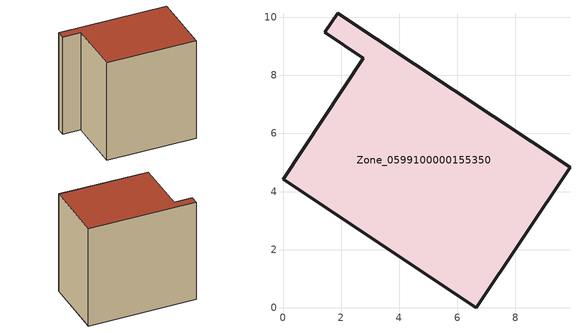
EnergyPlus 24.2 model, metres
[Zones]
Zone_0599100000155350
 floor ground (C_G): 2.77,8.59 1.44,9.48 1.88,10.14 9.88,4.83 6.65,0 0,4.43 z0
 wall outside (C_F): 9.88,4.83 1.88,10.14 1.44,9.48 2.77,8.59 0,4.43 6.65,0 9.88,4.83 z0:9.3
 roof outside (C_R): 6.65,0 9.88,4.83 1.88,10.14 1.44,9.48 2.77,8.59 0,4.43 z9.3
[BUILDING]
Pand.0599100000155350: North Axis=0; Terrain=City; Loads Convergence Tolerance Value=0.04; Temperature Convergence Tolerance Value=0.4; Solar Distribution=FullExterior; Maximum Number of Warmup Days=25; Minimum Number of Warmup Days=1
[Site:Location]
Rotterdam.The.Hague.AP_ZH_NLD Design_Conditions: Latitude=51.96; Longitude=4.45; Time Zone=1; Elevation=-4.5
[SITE:GROUNDTEMPERATURE:BUILDINGSURFACE]
18, 18, 18, 18, 18, 18, 18, 18, 18, 18, 18, 18
[MATERIAL] Thermal Absorptance=0.9; Solar Absorptance=0.7; Visible Absorptance=0.7
Name | Roughness | Thickness | Conductivity | Density | Specific Heat
G.TI.1946 | MediumSmooth | 0.15 | 1 | 540 | 1210
F.TI.1946 | Rough | 0.3 | 0.857143 | 1920 | 840
R.TI.1946 | MediumRough | 0.2 | 0.1 | 1500 | 1000
[CONSTRUCTION]
C_G: G.TI.1946
C_F: F.TI.1946
C_R: R.TI.1946
[ZONE]
Zone_0599100000155350: Type=1; Multiplier=1; Ceiling Height=Autocalculate; Volume=Autocalculate; Floor Area=autocalculate; Part of Total Floor Area=Yes
[ZONEINFILTRATION:DESIGNFLOWRATE]
Infil_Zone_0599100000155350: Zone or ZoneList or Space or SpaceList=Zone_0599100000155350; Schedule=AlwaysOn; Design Flow Rate Calculation Method=Flow/Area; Flow Rate per Floor Area=0.003; Constant Term Coefficient=1; Temperature Term Coefficient=0; Velocity Term Coefficient=0; Velocity Squared Term Coefficient=0
[HVACTEMPLATE:ZONE:IDEALLOADSAIRSYSTEM]
Zone_0599100000155350: Maximum Heating Supply Air Temperature=50; Minimum Cooling Supply Air Temperature=13; Maximum Heating Supply Air Humidity Ratio=0.0156; Minimum Cooling Supply Air Humidity Ratio=0.0077; Heating Limit=NoLimit; Cooling Limit=NoLimit; Dehumidification Control Type=ConstantSensibleHeatRatio; Cooling Sensible Heat Ratio=0.7; Dehumidification Setpoint=60; Humidification Control Type=None; Humidification Setpoint=30; Outdoor Air Method=None; Outdoor Air Flow Rate per Person=0.00944; Outdoor Air Flow Rate per Zone Floor Area=0; Outdoor Air Flow Rate per Zone=0; Demand Controlled Ventilation Type=None; Outdoor Air Economizer Type=NoEconomizer; Heat Recovery Type=None; Sensible Heat Recovery Effectiveness=0.7; Latent Heat Recovery Effectiveness=0.65
[ZONECONTROL:THERMOSTAT]
ThermostatControl_Zone_0599100000155350: Zone or ZoneList=Zone_0599100000155350; Control Type Schedule=DualSetpointControlType; Control 1=Thermostat_Zone_0599100000155350; Temperature Difference Between Cutout And Setpoint=0
[THERMOSTATSETPOINT:DUALSETPOINT]
Thermostat_Zone_0599100000155350: Heating Setpoint Temperature Schedule=HeatingSetpoint_Zone_0599100000155350; Cooling Setpoint Temperature Schedule=CoolingSetpoint_Zone_0599100000155350
[SCHEDULE:COMPACT]
HeatingSetpoint_Zone_0599100000155350: Through: 12/31, For: AllDays, Until: 24:00, 21
CoolingSetpoint_Zone_0599100000155350: Through: 12/31, For: AllDays, Until: 24:00, 24
DualSetpointControlType: Through: 12/31, For: AllDays, Until: 24:00, 4
AlwaysOn: Through: 12/31, For: AllDays, Until: 24:00, 1
